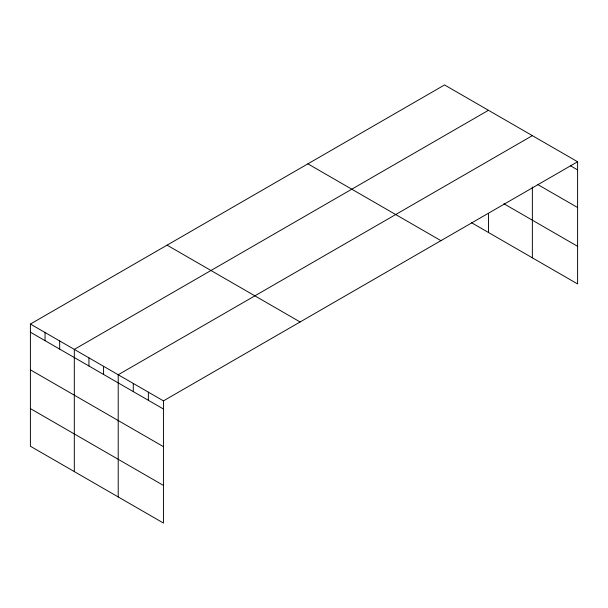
<?xml version="1.0" encoding="UTF-8"?>
<svg xmlns="http://www.w3.org/2000/svg" width="608" height="608" viewBox="0 0 608 608"><rect width="100%" height="100%" fill="white"/><g stroke="black" fill="none" stroke-linecap="round" stroke-linejoin="round"><path stroke-width="0.91" d="M30.4 324.056L163.446 400.87L163.446 523.055L30.4 446.242L30.4 324.056L444.554 84.945L577.6 161.758L577.6 283.944L471.382 222.627M488.46 110.291L74.305 349.402L74.305 471.595M532.365 135.637L118.21 374.748L118.21 496.941M163.446 400.87L577.6 161.758M570.456 165.779L577.6 169.906M537.92 184.627L577.6 207.541M503.91 203.764L577.6 246.316M307.884 163.848L440.929 240.662M167.071 245.146L300.116 321.959M30.4 332.204L163.446 409.017M30.4 369.839L163.446 446.652M30.4 408.606L163.446 485.42M532.365 186.96L532.365 257.83M488.46 213.666L488.46 232.484M148.367 392.16L148.367 400.307M133.289 383.458L133.289 391.605M103.573 366.297L103.573 374.452M88.943 357.854L88.943 366.001M59.668 340.951L59.668 349.098M45.038 332.5L45.038 340.655"/></g></svg>
